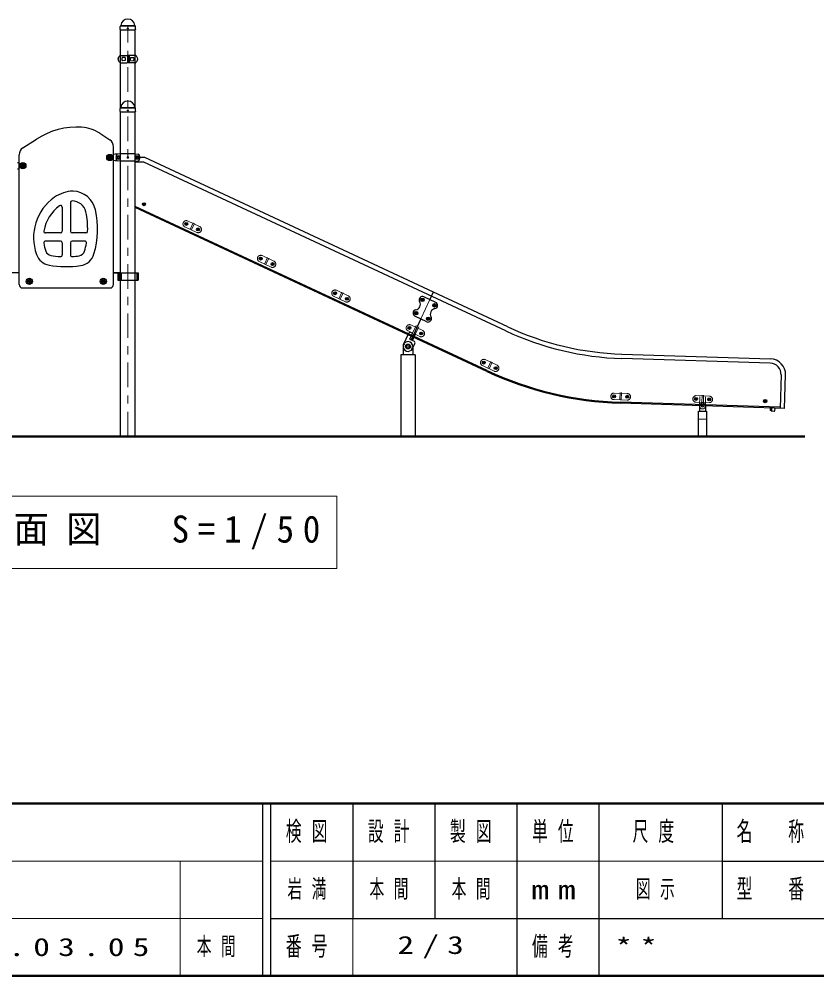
# Model space of a CAD drawing. Units: millimetres on the paper, scale 1:50. Extents: x -385 to 0, y -594 to 267.
# Drawn here: x -273.1 to -175.9, y -297 to -180.4 of the extents above; entities that cross this region are included whole.
import ezdxf

# ---------------------------------------------------------------- set-up
doc = ezdxf.new("R2010")
doc.units = ezdxf.units.MM
doc.linetypes.add('USER1', pattern=[4.5, 2.5, -2])
doc.linetypes.add('USER2', pattern=[6, 3, -1, 1, -1])
doc.layers.add('LY_1', color=7, linetype='Continuous', lineweight=25)
doc.styles.add('ＭＳ ゴシック', font='')
doc.styles.get('ＭＳ ゴシック').set_extended_font_data('MS Gothic')

msp = doc.modelspace()

# ---------------------------------------------------------------- linework, layer by layer
at = {"layer": 'LY_1'}
for p, q in [((-260.818, -181.658), (-260.81, -181.262)), ((-260.808, -181.668), (-260.818, -181.658)), ((-260.808, -181.668), (-258.97, -181.668)), ((-260.785, -181.204), (-260.763, -181.182)), ((-260.78, -191.199), (-260.78, -181.668)), ((-258.993, -181.204), (-259.015, -181.182)), ((-258.998, -191.199), (-258.998, -181.668)), ((-258.96, -181.658), (-258.97, -181.668)), ((-258.96, -181.658), (-258.968, -181.262)), ((-261.024, -185.048), (-261.029, -185.048)), ((-260.811, -184.798), (-259.959, -184.798)), ((-260.213, -185.065), (-260.554, -185.047)), ((-260.213, -185.065), (-260.213, -185.432)), ((-259.919, -184.838), (-259.919, -185.658)), ((-259.859, -184.838), (-259.859, -185.658)), ((-259.838, -184.899), (-259.712, -184.905)), ((-258.969, -184.798), (-259.819, -184.798)), ((-259.674, -185.552), (-259.674, -184.945)), ((-259.566, -185.06), (-259.224, -185.042)), ((-259.566, -185.437), (-259.566, -185.06)), ((-261.024, -185.448), (-261.029, -185.448)), ((-260.809, -185.698), (-259.959, -185.698)), ((-260.213, -185.432), (-260.554, -185.45)), ((-259.838, -185.598), (-259.712, -185.592)), ((-258.967, -185.698), (-259.819, -185.698)), ((-259.566, -185.437), (-259.224, -185.455)), ((-260.785, -191.204), (-260.763, -191.182)), ((-258.993, -191.204), (-259.015, -191.182)), ((-260.818, -191.658), (-260.81, -191.262)), ((-260.808, -191.668), (-260.818, -191.658)), ((-260.808, -191.668), (-258.97, -191.668)), ((-260.78, -231.248), (-260.78, -191.668)), ((-258.998, -231.248), (-258.998, -191.668)), ((-258.96, -191.658), (-258.97, -191.668)), ((-258.96, -191.658), (-258.968, -191.262)), ((-263.319, -194.3), (-262.095, -195.095)), ((-272.684, -196.087), (-271.01, -195)), ((-273.139, -212.748), (-273.139, -196.917)), ((-261.639, -212.748), (-261.639, -195.924)), ((-261.439, -196.854), (-261.639, -196.868)), ((-260.809, -196.798), (-261.439, -196.854)), ((-258.969, -196.798), (-260.81, -196.798)), ((-258.969, -196.798), (-258.653, -196.826)), ((-273.339, -197.854), (-273.139, -197.868)), ((-261.439, -197.643), (-261.639, -197.629)), ((-260.809, -197.698), (-261.439, -197.643)), ((-258.969, -197.698), (-260.81, -197.698)), ((-257.844, -197.268), (-258.998, -197.268)), ((-257.964, -197.812), (-258.998, -197.812)), ((-258.969, -197.698), (-258.653, -197.671)), ((-213.844, -218.386), (-257.964, -197.812)), ((-213.614, -217.893), (-257.844, -197.268)), ((-273.339, -198.643), (-273.139, -198.629)), ((-266.889, -202.749), (-266.889, -206.248)), ((-258.006, -202.941), (-257.971, -202.881)), ((-257.902, -202.881), (-257.971, -202.881)), ((-257.902, -202.881), (-257.867, -202.941)), ((-267.889, -203.286), (-267.889, -206.248)), ((-216.099, -223.222), (-258.998, -203.218)), ((-216.149, -223.331), (-258.998, -203.35)), ((-258.006, -202.941), (-257.971, -203.001)), ((-257.902, -203.001), (-257.971, -203.001)), ((-257.902, -203.001), (-257.867, -202.941)), ((-252.843, -205.316), (-252.786, -205.276)), ((-252.843, -205.316), (-252.837, -205.385)), ((-252.774, -205.414), (-252.837, -205.385)), ((-252.724, -205.305), (-252.786, -205.276)), ((-252.774, -205.414), (-252.718, -205.374)), ((-252.724, -205.305), (-252.718, -205.374)), ((-251.393, -205.992), (-251.336, -205.952)), ((-251.393, -205.992), (-251.387, -206.061)), ((-251.324, -206.09), (-251.387, -206.061)), ((-251.273, -205.982), (-251.336, -205.952)), ((-251.324, -206.09), (-251.267, -206.051)), ((-251.273, -205.982), (-251.267, -206.051)), ((-268.089, -207.448), (-269.945, -207.448)), ((-268.089, -206.448), (-269.926, -206.448)), ((-264.994, -206.448), (-266.689, -206.448)), ((-265.141, -207.448), (-266.689, -207.448)), ((-267.889, -207.648), (-267.889, -209.125)), ((-266.889, -207.648), (-266.889, -209.125)), ((-243.78, -209.542), (-243.723, -209.502)), ((-243.78, -209.542), (-243.774, -209.611)), ((-243.711, -209.64), (-243.774, -209.611)), ((-243.66, -209.532), (-243.723, -209.502)), ((-243.711, -209.64), (-243.654, -209.601)), ((-243.66, -209.532), (-243.654, -209.601)), ((-242.33, -210.218), (-242.273, -210.179)), ((-242.33, -210.218), (-242.324, -210.287)), ((-242.261, -210.317), (-242.324, -210.287)), ((-242.21, -210.208), (-242.273, -210.179)), ((-242.261, -210.317), (-242.204, -210.277)), ((-242.21, -210.208), (-242.204, -210.277)), ((-273.139, -211.312), (-276.125, -211.312)), ((-273.998, -211.248), (-273.139, -211.248)), ((-261.639, -211.248), (-260.78, -211.248)), ((-261.639, -211.312), (-258.653, -211.312)), ((-261.125, -211.312), (-261.125, -212.212)), ((-261.125, -212.212), (-258.653, -212.212)), ((-260.97, -211.312), (-260.97, -212.212)), ((-260.911, -211.312), (-260.911, -212.212)), ((-260.724, -211.312), (-260.724, -212.212)), ((-258.819, -211.312), (-258.819, -212.212)), ((-258.653, -211.312), (-258.653, -212.212)), ((-272.739, -213.148), (-262.039, -213.148)), ((-234.717, -213.768), (-234.66, -213.728)), ((-234.717, -213.768), (-234.711, -213.837)), ((-234.648, -213.867), (-234.711, -213.837)), ((-234.597, -213.758), (-234.66, -213.728)), ((-234.648, -213.867), (-234.591, -213.827)), ((-234.597, -213.758), (-234.591, -213.827)), ((-233.267, -214.444), (-233.21, -214.405)), ((-233.267, -214.444), (-233.261, -214.513)), ((-233.198, -214.543), (-233.261, -214.513)), ((-233.147, -214.434), (-233.21, -214.405)), ((-233.198, -214.543), (-233.141, -214.503)), ((-233.147, -214.434), (-233.141, -214.503)), ((-224.047, -214.522), (-224.086, -214.606)), ((-223.955, -214.514), (-224.047, -214.522)), ((-223.902, -214.59), (-223.955, -214.514)), ((-222.374, -214.912), (-223.825, -214.235)), ((-222.677, -213.667), (-223.099, -214.573)), ((-224.033, -214.682), (-224.086, -214.606)), ((-223.941, -214.674), (-224.033, -214.682)), ((-223.902, -214.59), (-223.941, -214.674)), ((-222.596, -215.198), (-222.636, -215.282)), ((-222.583, -215.358), (-222.636, -215.282)), ((-222.504, -215.19), (-222.596, -215.198)), ((-222.49, -215.35), (-222.583, -215.358)), ((-222.451, -215.266), (-222.504, -215.19)), ((-222.451, -215.266), (-222.49, -215.35)), ((-223.473, -217.268), (-224.923, -216.592)), ((-224.807, -216.154), (-224.846, -216.237)), ((-224.793, -216.313), (-224.846, -216.237)), ((-224.715, -216.145), (-224.807, -216.154)), ((-224.701, -216.305), (-224.793, -216.313)), ((-224.662, -216.221), (-224.715, -216.145)), ((-224.662, -216.221), (-224.701, -216.305)), ((-223.357, -216.83), (-223.396, -216.913)), ((-223.265, -216.822), (-223.357, -216.83)), ((-223.212, -216.897), (-223.265, -216.822)), ((-223.212, -216.897), (-223.251, -216.981)), ((-225.654, -217.994), (-225.597, -217.955)), ((-225.654, -217.994), (-225.648, -218.063)), ((-225.585, -218.093), (-225.648, -218.063)), ((-225.534, -217.984), (-225.597, -217.955)), ((-225.585, -218.093), (-225.528, -218.053)), ((-225.534, -217.984), (-225.528, -218.053)), ((-224.198, -216.93), (-225.382, -219.467)), ((-223.343, -216.989), (-223.396, -216.913)), ((-223.251, -216.981), (-223.343, -216.989)), ((-226.306, -220.03), (-225.672, -218.67)), ((-225.545, -219.391), (-225.207, -218.666)), ((-225.207, -218.666), (-225.406, -218.573)), ((-225.218, -219.544), (-224.88, -218.819)), ((-224.204, -218.671), (-224.147, -218.631)), ((-224.204, -218.671), (-224.198, -218.74)), ((-224.135, -218.769), (-224.198, -218.74)), ((-224.084, -218.66), (-224.147, -218.631)), ((-224.135, -218.769), (-224.078, -218.729)), ((-224.084, -218.66), (-224.078, -218.729)), ((-226.362, -220.283), (-226.362, -221.283)), ((-226.039, -220.283), (-225.901, -220.043)), ((-225.901, -220.523), (-226.039, -220.283)), ((-225.901, -220.043), (-225.623, -220.043)), ((-225.623, -220.043), (-225.485, -220.283)), ((-225.485, -220.283), (-225.623, -220.523)), ((-225.545, -219.391), (-225.019, -219.637)), ((-225.218, -220.537), (-224.922, -219.902)), ((-225.162, -220.283), (-225.162, -221.283)), ((-224.871, -221.283), (-226.653, -221.283)), ((-226.653, -221.283), (-226.653, -231.248)), ((-225.623, -220.523), (-225.901, -220.523)), ((-224.871, -221.283), (-224.871, -231.248)), ((-199.687, -221.211), (-181.608, -221.779)), ((-216.591, -222.221), (-216.534, -222.181)), ((-216.591, -222.221), (-216.585, -222.29)), ((-216.522, -222.319), (-216.585, -222.29)), ((-216.471, -222.21), (-216.534, -222.181)), ((-216.522, -222.319), (-216.465, -222.279)), ((-216.471, -222.21), (-216.465, -222.279)), ((-181.625, -222.323), (-199.704, -221.755)), ((-215.141, -222.897), (-215.084, -222.857)), ((-215.141, -222.897), (-215.135, -222.966)), ((-215.072, -222.995), (-215.135, -222.966)), ((-215.021, -222.886), (-215.084, -222.857)), ((-215.072, -222.995), (-215.015, -222.955)), ((-215.021, -222.886), (-215.015, -222.955)), ((-180.3, -223.733), (-180.429, -227.819)), ((-179.885, -227.836), (-179.757, -223.75)), ((-200.718, -226.361), (-200.682, -226.302)), ((-200.718, -226.361), (-200.686, -226.422)), ((-200.616, -226.425), (-200.686, -226.422)), ((-200.613, -226.305), (-200.682, -226.302)), ((-200.616, -226.425), (-200.58, -226.366)), ((-200.613, -226.305), (-200.58, -226.366)), ((-179.885, -227.836), (-199.875, -227.208)), ((-180.425, -227.699), (-199.871, -227.088)), ((-199.119, -226.412), (-199.083, -226.353)), ((-199.119, -226.412), (-199.086, -226.473)), ((-199.017, -226.475), (-199.086, -226.473)), ((-199.013, -226.355), (-199.083, -226.353)), ((-199.017, -226.475), (-198.981, -226.416)), ((-199.013, -226.355), (-198.981, -226.416)), ((-190.723, -226.675), (-190.687, -226.617)), ((-190.723, -226.675), (-190.691, -226.736)), ((-190.621, -226.739), (-190.691, -226.736)), ((-190.618, -226.619), (-190.687, -226.617)), ((-190.621, -226.739), (-190.585, -226.68)), ((-190.618, -226.619), (-190.585, -226.68)), ((-189.124, -226.726), (-189.088, -226.667)), ((-189.124, -226.726), (-189.091, -226.787)), ((-189.022, -226.789), (-189.091, -226.787)), ((-189.018, -226.669), (-189.088, -226.667)), ((-189.022, -226.789), (-188.986, -226.73)), ((-189.018, -226.669), (-188.986, -226.73)), ((-182.317, -226.893), (-182.32, -226.986)), ((-182.241, -227.034), (-182.32, -226.986)), ((-182.235, -226.85), (-182.317, -226.893)), ((-182.16, -226.991), (-182.241, -227.034)), ((-182.157, -226.898), (-182.235, -226.85)), ((-182.157, -226.898), (-182.16, -226.991)), ((-190.381, -228.152), (-189.381, -228.152)), ((-190.381, -231.248), (-190.381, -228.152)), ((-190.231, -227.552), (-190.231, -228.152)), ((-189.531, -227.552), (-189.531, -228.152)), ((-189.381, -228.152), (-189.381, -231.248)), ((-181.644, -227.781), (-181.654, -228.081)), ((-181.474, -228.087), (-181.654, -228.081)), ((-181.464, -227.787), (-181.475, -228.127)), ((-181.157, -228.197), (-181.417, -228.188)), ((-181.085, -227.799), (-181.095, -228.139)), ((-243.5, -276), (-243.5, -297)), ((-242.5, -276), (-242.5, -297)), ((-232.5, -276), (-232.5, -290)), ((-222.5, -276), (-222.5, -290)), ((-212.5, -276), (-212.5, -297)), ((-202.5, -276), (-202.5, -290)), ((-187.5, -276), (-187.5, -290)), ((-187.5, -283), (-70, -283)), ((-242.5, -290), (0, -290)), ((-202.5, -290), (-202.5, -297))]:
    msp.add_line(p, q, dxfattribs=at)
at = {"layer": 'LY_1', "lineweight": 13}
for p, q in [((-260.783, -181.238), (-258.996, -181.238)), ((-260.746, -181.168), (-259.035, -181.168)), ((-260.783, -191.238), (-258.996, -191.238)), ((-260.746, -191.168), (-259.035, -191.168)), ((-260.854, -197.064), (-261.224, -197.064)), ((-261.224, -197.433), (-261.224, -197.064)), ((-258.924, -197.064), (-258.554, -197.064)), ((-258.554, -197.433), (-258.554, -197.064)), ((-260.854, -197.433), (-261.224, -197.433)), ((-258.924, -197.433), (-258.554, -197.433)), ((-234.423, -238.54), (-291.223, -238.54)), ((-234.423, -247.34), (-234.423, -238.54)), ((-291.223, -247.34), (-234.423, -247.34)), ((-385, -283), (-243.5, -283)), ((-253.5, -283), (-253.5, -297)), ((-242.5, -283), (-187.5, -283)), ((-385, -290), (-243.5, -290)), ((-232.5, -290), (-232.5, -297))]:
    msp.add_line(p, q, dxfattribs=at)
at = {"layer": 'LY_1', "linetype": 'USER1', "lineweight": 13}
for p, q in [((-260.779, -181.248), (-258.999, -181.248)), ((-260.779, -191.248), (-258.999, -191.248)), ((-252.611, -204.983), (-251.161, -205.659)), ((-251.934, -205.21), (-252.306, -206.008)), ((-252.949, -205.708), (-251.499, -206.384)), ((-251.771, -205.286), (-252.143, -206.084)), ((-243.548, -209.209), (-242.098, -209.885)), ((-242.871, -209.436), (-243.243, -210.234)), ((-242.708, -209.512), (-243.08, -210.31)), ((-243.886, -209.934), (-242.436, -210.61)), ((-234.823, -214.16), (-233.373, -214.836)), ((-234.485, -213.435), (-233.035, -214.111)), ((-233.808, -213.663), (-234.18, -214.46)), ((-233.645, -213.739), (-234.017, -214.536)), ((-223.099, -214.573), (-224.198, -216.93)), ((-223.972, -218.337), (-225.422, -217.661)), ((-225.207, -218.666), (-224.767, -217.724)), ((-225.044, -218.742), (-224.604, -217.8)), ((-224.88, -218.819), (-224.441, -217.876)), ((-225.198, -218.648), (-225.76, -218.386)), ((-224.31, -219.062), (-224.872, -218.8)), ((-216.697, -222.612), (-215.247, -223.289)), ((-216.359, -221.887), (-214.909, -222.564)), ((-215.682, -222.115), (-216.054, -222.912)), ((-215.519, -222.191), (-215.89, -222.989)), ((-200.637, -225.964), (-199.037, -226.014)), ((-199.924, -225.906), (-199.952, -226.786)), ((-199.744, -225.912), (-199.772, -226.791)), ((-189.929, -226.22), (-189.957, -227.1)), ((-189.749, -226.226), (-189.777, -227.105)), ((-200.662, -226.763), (-199.062, -226.814)), ((-190.667, -227.077), (-189.067, -227.128)), ((-190.641, -226.278), (-189.042, -226.328)), ((-190.231, -227.541), (-190.195, -226.392)), ((-189.531, -227.563), (-189.495, -226.414)), ((-189.381, -229.152), (-190.381, -229.152))]:
    msp.add_line(p, q, dxfattribs=at)
at = {"layer": 'LY_1', "linetype": 'USER2', "lineweight": 13}
for p, q in [((-259.889, -231.248), (-259.889, -181.248)), ((-262.089, -197.018), (-262.089, -197.478)), ((-272.689, -198.018), (-272.689, -198.478)), ((-261.859, -197.248), (-262.319, -197.248)), ((-272.459, -198.248), (-272.919, -198.248)), ((-271.889, -212.118), (-271.889, -212.578)), ((-262.889, -212.118), (-262.889, -212.578)), ((-271.659, -212.348), (-272.119, -212.348)), ((-262.659, -212.348), (-263.119, -212.348)), ((-225.198, -220.546), (-226.326, -220.02))]:
    msp.add_line(p, q, dxfattribs=at)
at = {"layer": 'LY_1', "lineweight": 50}
for p, q in [((-177.391, -231.248), (-321.45, -231.248)), ((-385, -276), (0, -276)), ((-385, -297), (0, -297))]:
    msp.add_line(p, q, dxfattribs=at)
at = {"layer": 'LY_1'}
for centre, radius in [((-259.889, -181.508), 0.06), ((-259.889, -191.508), 0.06), ((-262.089, -197.248), 0.38), ((-272.689, -198.248), 0.38), ((-272.689, -198.248), 0.13), ((-262.089, -197.248), 0.13), ((-257.936, -202.941), 0.18), ((-257.936, -202.941), 0.0693), ((-252.78, -205.345), 0.18), ((-252.78, -205.345), 0.0693), ((-251.33, -206.021), 0.18), ((-251.33, -206.021), 0.0693), ((-243.717, -209.571), 0.18), ((-243.717, -209.571), 0.0693), ((-242.267, -210.248), 0.18), ((-242.267, -210.248), 0.0693), ((-271.889, -212.348), 0.38), ((-271.889, -212.348), 0.13), ((-262.889, -212.348), 0.38), ((-262.889, -212.348), 0.13), ((-234.654, -213.798), 0.18), ((-234.654, -213.798), 0.0693), ((-233.204, -214.474), 0.18), ((-233.204, -214.474), 0.0693), ((-223.994, -214.598), 0.21), ((-222.543, -215.274), 0.21), ((-224.754, -216.229), 0.21), ((-223.304, -216.905), 0.21), ((-225.591, -218.024), 0.18), ((-225.591, -218.024), 0.0693), ((-224.141, -218.7), 0.18), ((-224.141, -218.7), 0.0693), ((-225.762, -220.283), 0.3), ((-225.762, -220.283), 0.24), ((-216.528, -222.25), 0.18), ((-216.528, -222.25), 0.0693), ((-215.078, -222.926), 0.18), ((-215.078, -222.926), 0.0693), ((-200.649, -226.363), 0.18), ((-199.05, -226.414), 0.18), ((-200.649, -226.363), 0.0693), ((-199.05, -226.414), 0.0693), ((-190.654, -226.678), 0.18), ((-190.654, -226.678), 0.0693), ((-189.055, -226.728), 0.18), ((-189.055, -226.728), 0.0693), ((-182.238, -226.942), 0.21), ((-189.881, -227.552), 0.12)]:
    msp.add_circle(centre, radius, dxfattribs=at)
at = {"layer": 'LY_1', "lineweight": 13}
for centre, radius in [((-262.089, -197.248), 0.254), ((-261.039, -197.248), 0.185), ((-258.739, -197.248), 0.185), ((-272.689, -198.248), 0.254), ((-261.039, -197.248), 0.1), ((-259.889, -197.248), 0.1), ((-258.739, -197.248), 0.1), ((-271.889, -212.348), 0.254), ((-262.889, -212.348), 0.254), ((-223.994, -214.598), 0.11), ((-222.543, -215.274), 0.11), ((-224.754, -216.229), 0.11), ((-223.304, -216.905), 0.11), ((-182.238, -226.942), 0.11)]:
    msp.add_circle(centre, radius, dxfattribs=at)
at = {"layer": 'LY_1', "linetype": 'USER1', "lineweight": 13}
for centre, radius in [((-223.994, -214.598), 0.125), ((-222.543, -215.274), 0.125), ((-224.754, -216.229), 0.125), ((-223.304, -216.905), 0.125), ((-225.762, -220.283), 0.19), ((-182.238, -226.942), 0.125)]:
    msp.add_circle(centre, radius, dxfattribs=at)
at = {"layer": 'LY_1'}
for centre, radius, start, end in [((-259.889, -181.248), 0.864, 90, 173.3676), ((-259.889, -181.248), 0.864, 6.6324, 90), ((-260.726, -181.263), 0.084, 135, 178.99605), ((-260.803, -181.142), 0.056, 315, 353.3676), ((-258.975, -181.142), 0.056, 186.6324, 225), ((-259.052, -181.263), 0.084, 1.00395, 45), ((-260.789, -185.248), 0.32, 143.1301, 216.8699), ((-260.789, -185.248), 0.3, 154.44159, 205.55841), ((-259.797, -185.723), 1.4, 140.22094, 154.44159), ((-259.797, -184.774), 1.4, 205.55841, 219.77906), ((-261.029, -185.068), 0.02, 90, 143.1301), ((-260.811, -184.878), 0.08, 90, 140.22094), ((-260.358, -185.248), 0.278, 154.69944, 205.30056), ((-259.344, -185.728), 1.4, 151.38495, 154.69944), ((-259.344, -184.769), 1.4, 205.30056, 208.61505), ((-260.555, -185.067), 0.02, 87, 151.38495), ((-259.959, -184.838), 0.04, 0, 90), ((-259.819, -184.838), 0.04, 90, 180), ((-259.839, -184.918), 0.02, 87, 180), ((-259.714, -184.945), 0.04, 1.08415, 87), ((-259.223, -185.062), 0.02, 28.61505, 93), ((-260.435, -185.723), 1.4, 25.55841, 28.61505), ((-260.435, -184.774), 1.4, 331.38495, 334.44159), ((-259.442, -185.248), 0.3, 334.44159, 25.55841), ((-258.967, -184.878), 0.08, 39.77906, 90), ((-259.982, -185.723), 1.4, 25.55841, 39.77906), ((-259.982, -184.774), 1.4, 320.22094, 334.44159), ((-258.989, -185.248), 0.3, 334.44159, 25.55841), ((-261.029, -185.428), 0.02, 216.8699, 270), ((-260.811, -185.618), 0.08, 219.77906, 270), ((-260.555, -185.43), 0.02, 208.61505, 273), ((-259.959, -185.658), 0.04, 270, 0), ((-259.839, -185.578), 0.02, 180, 273), ((-259.819, -185.658), 0.04, 180, 270), ((-259.714, -185.552), 0.04, 273, 358.91585), ((-259.223, -185.435), 0.02, 267, 331.38495), ((-258.967, -185.618), 0.08, 270, 320.22094), ((-260.726, -191.263), 0.084, 135, 178.99605), ((-260.803, -191.142), 0.056, 315, 353.3676), ((-259.889, -191.248), 0.864, 90, 173.3676), ((-259.889, -191.248), 0.864, 6.6324, 90), ((-258.975, -191.142), 0.056, 186.6324, 225), ((-259.052, -191.263), 0.084, 1.00395, 45), ((-266.108, -202.548), 9, 86.29842, 123), ((-265.824, -198.158), 4.6, 57, 86.29842), ((-262.639, -195.934), 1, 0, 57), ((-272.139, -196.926), 1, 123, 180), ((-260.339, -197.248), 1, 163.80375, 196.19625), ((-261.107, -197.025), 0.2, 95, 163.80375), ((-258.671, -197.025), 0.2, 16.19625, 85), ((-259.439, -197.248), 1, 343.80375, 16.19625), ((-261.107, -197.472), 0.2, 196.19625, 265), ((-258.671, -197.472), 0.2, 275, 343.80375), ((-266.466, -205.466), 4.117, 91.51387, 124.89438), ((-266.575, -201.55), 0.2, 88.07227, 91.59908), ((-266.666, -204.244), 2.896, 12.13973, 88.19476), ((-265.389, -207.01), 6, 124.89438, 200.23669), ((-266.689, -202.749), 0.2, 90.88405, 180), ((-266.666, -204.244), 1.696, 12.13973, 90.88405), ((-265.389, -207.01), 4.8, 125.94133, 170.47071), ((-268.089, -203.286), 0.2, 0, 125.94133), ((-274.589, -205.948), 9.8, 358.20921, 12.13973), ((-274.589, -205.948), 11, 343.90746, 12.13973), ((-269.926, -206.248), 0.2, 170.47071, 270), ((-268.089, -206.248), 0.2, 270, 0), ((-266.689, -206.248), 0.2, 180, 270), ((-264.994, -206.248), 0.2, 270, 358.20921), ((-269.945, -207.648), 0.2, 90, 187.97818), ((-268.089, -207.648), 0.2, 0, 90), ((-266.689, -207.648), 0.2, 90, 180), ((-265.141, -207.648), 0.2, 349.80008, 90), ((-265.389, -207.01), 4.8, 187.97818, 200.23669), ((-269.142, -208.394), 0.8, 200.23669, 259.90338), ((-265.942, -208.443), 0.8, 278.32186, 343.90746), ((-274.589, -205.948), 9.8, 343.90746, 349.80008), ((-269.142, -208.394), 2, 200.23669, 259.90338), ((-267.389, -198.548), 10.8, 259.90338, 266.21356), ((-268.089, -209.125), 0.2, 266.21356, 0), ((-266.689, -209.125), 0.2, 180, 273.78644), ((-267.389, -198.548), 10.8, 273.78644, 278.32186), ((-265.942, -208.443), 2, 278.32186, 343.90746), ((-267.389, -198.548), 12, 259.90338, 278.32186), ((-272.739, -212.748), 0.4, 180, 270), ((-262.039, -212.748), 0.4, 270, 0), ((-223.994, -214.598), 0.4, 65, 209.9032), ((-224.947, -215.146), 0.7, 280.0968, 29.9032), ((-222.351, -216.357), 0.7, 100.0968, 209.9032), ((-222.543, -215.274), 0.4, 280.0968, 65), ((-224.754, -216.229), 0.4, 100.0968, 245), ((-223.304, -216.905), 0.4, 245, 29.9032), ((-198.569, -185.629), 35.6, 245, 268.2), ((-225.491, -218.755), 0.2, 65, 155), ((-198.569, -185.629), 36.144, 245, 268.2), ((-225.762, -220.283), 0.6, 0, 335), ((-225.104, -219.818), 0.2, 335, 65), ((-181.668, -223.69), 1.368, 358.2, 88.2), ((-181.668, -223.69), 1.912, 358.2, 88.2), ((-198.569, -185.629), 41.6, 245, 268.2), ((-198.569, -185.629), 41.48, 245, 268.2), ((-189.881, -227.552), 0.35, 0, 180), ((-181.415, -228.129), 0.06, 178.2, 268.2), ((-181.155, -228.137), 0.06, 268.2, 358.2)]:
    msp.add_arc(centre, radius, start, end, dxfattribs=at)
at = {"layer": 'LY_1', "lineweight": 13}
for centre, start, end in [((-263.414, -197.248), 355.87048, 4.12952), ((-256.364, -197.248), 175.87048, 184.12952)]:
    msp.add_arc(centre, 2.567, start, end, dxfattribs=at)
at = {"layer": 'LY_1', "linetype": 'USER1', "lineweight": 13}
for centre, radius, start, end in [((-252.78, -205.345), 0.4, 65, 245), ((-251.33, -206.021), 0.4, 245, 65), ((-243.717, -209.571), 0.4, 65, 245), ((-242.267, -210.248), 0.4, 245, 65), ((-234.654, -213.798), 0.4, 65, 245), ((-233.204, -214.474), 0.4, 245, 65), ((-225.591, -218.024), 0.4, 65, 245), ((-224.141, -218.7), 0.4, 245, 65), ((-216.528, -222.25), 0.4, 65, 245), ((-215.078, -222.926), 0.4, 245, 65), ((-200.649, -226.363), 0.4, 88.2, 268.2), ((-199.05, -226.414), 0.4, 268.2, 88.2), ((-190.654, -226.678), 0.4, 88.2, 268.2), ((-189.055, -226.728), 0.4, 268.2, 88.2), ((-189.881, -227.552), 0.35, 178.2, 358.2)]:
    msp.add_arc(centre, radius, start, end, dxfattribs=at)

# ---------------------------------------------------------------- texts
at = {"layer": 'LY_1', "style": 'ＭＳ ゴシック'}
for s, insert, char_height, attachment_point in [('\\T1.5;\\W0.95;A視立面図\u3000S=1/50', (-289.823, -242.94), 3.299, 4), ('\\T1.64;\\W0.6;検図', (-237.5, -279.5), 2.346, 5), ('\\T1.64;\\W0.6;設計', (-227.5, -279.5), 2.346, 5), ('\\T1.64;\\W0.6;製図', (-217.5, -279.5), 2.346, 5), ('\\T1.64;\\W0.6;単位', (-207.5, -279.5), 2.346, 5), ('\\T1.64;\\W0.6;尺度', (-195.25, -279.5), 2.346, 5), ('\\T1.64;\\W0.6;名\u3000称', (-181, -279.5), 2.346, 5), ('\\T1.64;\\W0.6;岩満', (-237.5, -286.5), 2.199, 5), ('\\T1.64;\\W0.6;本間', (-227.5, -286.5), 2.199, 5), ('\\T1.64;\\W0.6;本間', (-217.5, -286.5), 2.199, 5), ('\\T1.64;\\W0.6;図示', (-198, -286.5), 2.199, 4), ('\\T1.64;\\W0.6;型\u3000番', (-181, -286.5), 2.346, 5), ('\\T1.5;\\W1.35;mm', (-207.5, -286.5), 2.346, 5), ('\\T1.5;\\W1.35;24.03.05', (-280.5, -293.5), 2.199, 4), ('\\T1.64;\\W0.6;本間', (-251.5, -293.5), 2.199, 4), ('\\T1.64;\\W0.6;番号', (-237.5, -293.5), 2.346, 5), ('\\T1.5;\\W1.35;2/3', (-222.5, -293.5), 2.199, 5), ('\\T1.64;\\W0.6;備考', (-207.5, -293.5), 2.346, 5), ('\\T1.5;\\W1.35;**', (-200.5, -293.5), 2.199, 4)]:
    msp.add_mtext(s, dxfattribs=dict(at, insert=insert, char_height=char_height, attachment_point=attachment_point))

doc.saveas('drawing.dxf')
